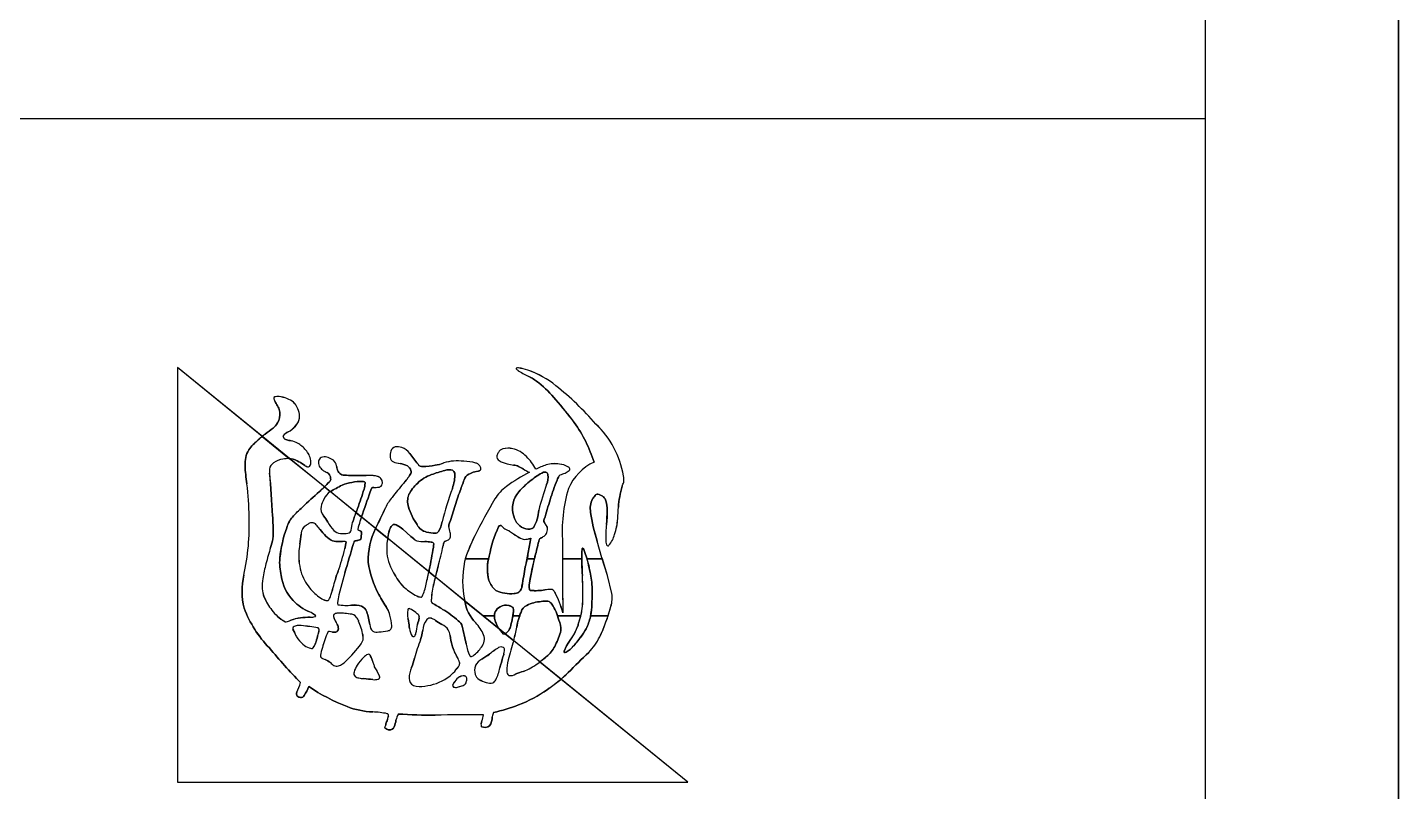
# Model space of a CAD drawing. Header units: inches. Extents: x -867 to 118033, y 723948 to 808048.
# Drawn here: x 110934 to 118033, y 758863 to 762820 of the extents above; entities that cross this region are included whole.
import ezdxf

# ---------------------------------------------------------------- set-up
doc = ezdxf.new("R2010")
doc.units = ezdxf.units.IN
doc.header["$MEASUREMENT"] = 0
doc.layers.add('图框', color=10, linetype='Continuous')

# ---------------------------------------------------------------- blocks, each defined once
blk = doc.blocks.new('F1_ACAD_FMEBLOCK1')
at = {"color": 7}
for points in [[(232.5, 225.2, -0.00262), (230.1, 284.1, -0.01182), (229.2, 311.1), (129.5, 311.1, 0.006126), (130.4, 114, 0.002492), (132.1, 32.4, 0.048247), (90.9, 137.1, 0.065909), (81.6, 149.5, 0.224936), (69.2, 153.1, 0.038284), (39, 150.7, -0.06616), (-35.4, 148.2, -0.485088), (-41.4, 153.6, -0.101913), (-39.4, 197.5, -0.016956), (-15.8, 311.1), (-53.6, 311.1, -0.017973), (-63, 270.7, -0.010562), (-79.9, 172.6, -0.208845), (-95.9, 138.8, -0.11949), (-121.2, 131.9, -0.131776), (-215.1, 148.2, -0.127624), (-251.9, 199.7, -0.118385), (-253.3, 311.1), (-373.4, 311.1, 0.005191), (-377.4, 297.4, 0.105733), (-375.5, 93.1), (-281.7, 16.9), (-222.9, 16.9, -0.078177), (-218.6, 37.2, -0.129583), (-193.5, 63.7, -0.224047), (-147.6, 69.9, -0.071036), (-146.2, 69.7, 0.101063), (-143.3, 68.2, -0.019588), (-139.7, 67.3, -0.023828), (-136, 65.8, -0.322257), (-123.2, 41.2, -0.013384), (-127, 16.9), (-92.2, 16.9, -0.014271), (-84.9, 36.3, -0.194353), (-55.4, 70.6, -0.094044), (19.8, 90.9, -0.035175), (54.2, 92.7, -0.177154), (75.1, 76.4, -0.054292), (104.3, 16.9), (224.8, 16.9, 0.016129), (230.3, 42.3, 0.043741), (235.4, 138.2, 0.012835)], [(385.6, 132.7), (363.2, 225.9), (336.2, 311.1), (256.5, 311.1, -0.013434), (267.9, 265.4, -0.01242), (276.5, 221.4, -0.017255), (282.2, 179.7, -0.024091), (281.7, 79, -0.03797), (275, 16.9), (365.8, 16.9, 0.01383), (380.2, 65.6, 0.116879)], [(265.7, -172.8, 0.068823), (322.4, -92.3, 0.031999), (365.8, 16.9), (275, 16.9, -0.002893), (274.1, 12.2, -0.072675), (251.5, -50.4, -0.038888), (223.8, -93.2, -0.02059), (182.1, -144.1, -0.114728), (170, -157.3, -0.052839), (148.7, -171.1), (143, -173.1), (138.1, -172.9), (138, -166.2), (150.5, -139.2), (159.3, -125), (191, -75.8), (210.1, -32.2), (210.1, -29.7, 0.030329), (224.8, 16.9), (104.3, 16.9, -0.019139), (111.4, -5.4, -0.131139), (121.1, -59.4, -0.068706), (93, -134.1, -0.106182), (53.8, -187.9, -0.027075), (12.4, -222.1), (122, -311.1, 0.015633), (159.1, -277.1, -0.009266)]]:
    blk.add_lwpolyline(points, format="xyb", close=True, dxfattribs=at)
blk = doc.blocks.new('F1_ACAD_FMEBLOCK3')
at = {"color": 7}
for points in [[(-36, 64.6), (-94.8, 64.6), (-11.7, -2.9, -0.051476), (-32.2, 38.4, -0.099669)], [(80.1, 6.4, -0.041396), (94.8, 64.6), (59.9, 64.6, -0.011453), (55.6, 44, -0.01007), (47.2, 6.1, -0.034546), (38.1, -11, -0.087737), (20.3, -28.9), (64.2, -64.6), (64.2, -64.6, 0.020125)]]:
    blk.add_lwpolyline(points, format="xyb", close=True, dxfattribs=at)
blk = doc.blocks.new('F1_ACAD_FMEBLOCK4')
at = {"color": 7}
for points in [[(-385.3, 367.7), (-518.7, 476.2, 0.122439), (-551.3, 437.3, 0.077208), (-565.5, 399.3, 0.221374), (-553.4, 350.8, -0.044103), (-530.8, 317.7, 0.092474), (-500.2, 275.5, 0.149827), (-465.5, 259.5, 0.078107), (-426.8, 261.6, 0.300992), (-409.5, 276.9, 0.003448), (-402.7, 316.2, -0.014936)], [(-322.3, 110.9, -0.118411), (-283.8, 285.3), (-357, 344.8, 0.013731), (-376.1, 282.5, 0.354128), (-372, 276.8, 0.149403), (-372.1, 276, -0.033756), (-364.3, 273.6, -0.301225), (-357.2, 265.8, -0.067966), (-360.7, 230.1, -0.155357), (-372.1, 224.1, -0.0383), (-389.5, 221.3, 0.394404), (-397.1, 212, -0.002997), (-443, 55.5, 0.027314), (-481.3, -97.5, 0.262389), (-479.1, -109.4, 0.054171), (-407.6, -111.8, -0.120269), (-357.3, -116.9, -0.238212), (-329.1, -146, -0.030328), (-314.1, -212.6, 0.177342), (-298.6, -245.8, 0.189169), (-266.9, -249.8, 0.024901), (-221, -244.4, 0.43233), (-200.3, -219.5, 0.054023), (-209.8, -163.9, 0.072563), (-223.9, -128.1, -0.024272), (-266.9, -56.7, -0.09052)], [(-7.9, 61.1), (-221.5, 234.7, 0.02545), (-225.5, 199.8, 0.128799), (-205.9, 86.5, 0.044216), (-160.5, 7.5, 0.076323), (-102.2, -45, 0.034366), (-70.5, -63.7, 0.076032), (-49.1, -70.3, 0.341488), (-42.7, -66, 0.069217), (-22.2, -3, 0.009229)], [(25.6, 33.9, 0.003269), (17.6, 1.3, 0.051211), (4.9, -78.8, 0.204101), (9.3, -100.9, -0.011598), (63.4, -133.4, -0.044991), (144, -192.2, -0.200983), (165.3, -221.9, -0.006426), (185.2, -313.5, 0.079721), (204, -373.5, 0.326464), (212, -377.5, 0.087838), (220.9, -373.8, 0.087656), (264.6, -328.4, 0.286319), (275.6, -265.4, 0.076349), (234.8, -203.3, -0.160397), (178.6, -90.4), (178.6, -90.4)], [(566.6, -405.7), (431.4, -295.8, 0.007087), (401.9, -395.3, 0.070922), (395.6, -452.4, 0.248353), (406.5, -475.3, 0.199635), (442.6, -467.8, -0.006886), (482.1, -454.2, 0.05678), (555.6, -413.6, 0.006803)]]:
    blk.add_lwpolyline(points, format="xyb", close=True, dxfattribs=at)
blk = doc.blocks.new('F1_ACAD_FMEBLOCK5')
at = {"color": 7}
for points in [[(-279.3, 292, -0.011586), (-271.5, 326.9, 0.253288), (-272.4, 327.8, 0.095247), (-290.7, 328.7, -0.0106), (-315.9, 328.7, -0.133876), (-350.1, 337, -0.082431), (-384.7, 365.8, -0.01622), (-414.2, 401, 0.042319), (-431.2, 420.1, 0.140851), (-446.2, 426.2, 0.145933), (-465.3, 421.8, 0.038492), (-479.5, 412.9), (-480.4, 412.9, 0.000616), (-483.9, 409.5, 0.032553), (-488.6, 406.3, 0.095329), (-496.9, 396.5, 0.096767), (-504.8, 367.4, -0.001525), (-511.4, 315.9, 0.034244), (-517.2, 268.4, 0.085899), (-502.4, 162.5, 0.097395), (-453.9, 80.6, 0.083463), (-397.1, 32.4, 0.098864), (-370.2, 23.1, 0.30663), (-361, 27.9, 0.075685), (-350.6, 51, 0.009946), (-327.7, 132.7, -0.023424), (-313.2, 175.4, 0.034776)], [(-194.5, -199.8, 0.245812), (-184.6, -156.3, 0.065072), (-207.7, -83.1, 0.134826), (-208, -81.2, -0.114996), (-208.6, -78.9, 0.061748), (-223.8, -56.7, 0.16919), (-242.1, -47.3, 0.009694), (-278.7, -43, 0.017654), (-302.9, -41.2, 0.044621), (-320, -42.1, 0.15913), (-335.4, -48.7, 0.263058), (-337.5, -58.8, 0.037983), (-318.1, -100.9, -0.091013), (-311.4, -122.8, -0.183458), (-316.1, -133.7, -0.186991), (-328.9, -140.3, -0.076588), (-343.4, -139.7, 0.012233), (-358.4, -137.2, 0.175338), (-366.8, -139.3, 0.023216), (-395, -220.3, 0.04069), (-405.2, -259.9, 0.28537), (-398.3, -273.9, 0.048651), (-380.2, -281.8, -0.083296), (-353, -297.7, 0.044689), (-335.5, -311.9, 0.196761), (-312, -314.2, 0.127879), (-274, -290.8, 0.050671)], [(105.1, -52.5, 0.121011), (96.5, -44.9, 0.051248), (66, -23, 0.077555), (54.9, -18.4, 0.238499), (49.3, -19.9, 0.167798), (47.1, -26.8, 0.09655), (47.6, -66.9, -0.014406), (51.7, -83.7, -0.00033), (56.3, -121.8, 0.1059), (69.3, -160.8, 0.313865), (79.1, -162.5, 0.231713), (89.5, -145.3, 0.026659), (97.9, -100.6, -0.007425), (106.4, -67.1, 0.16995)], [(303.8, -270.2, -0.058552), (276.3, -208.8, -0.043685), (267.4, -156.8, 0.088622), (257, -128, 0.151789), (224, -100.6, -0.046532), (190.2, -79.4, 0.04555), (175.4, -70.8, 0.043142), (169.3, -68.7), (169.2, -67.9, 0.251715), (145.3, -74.8, 0.137334), (124.6, -130.6, -0.022108), (113.2, -178.9, 0.025269), (82.5, -275.5, -0.028381), (66.3, -322.9, 0.095667), (54.2, -379.3, 0.266705), (76.3, -415.9, 0.133638), (134.9, -419.3, 0.117773), (251.8, -377.1, 0.081266), (309.4, -319.1, 0.080524), (315.7, -305.2), (315.8, -304.5), (316.6, -303.5), (316.6, -297.6), (315.8, -297.5, 0.059624)], [(-411.1, -127.7, 0.321528), (-417.3, -118, 0.021484), (-504, -106.4, 0.022843), (-524.7, -105.9, 0.102534), (-536.2, -108.6, 0.130045), (-546.2, -114.5, 0.267367), (-547.4, -124.7, -0.005872), (-537.4, -145.4, 0.058515), (-528.4, -165, 0.081344), (-495.3, -202.6, 0.099387), (-463.1, -221.2, 0.035917), (-450.6, -224.4, 0.245908), (-443.3, -221.5, 0.105203), (-424.5, -179.8, -0.034055), (-414.5, -143.2, 0.056891)], [(-124.4, -319.7, 0.013244), (-129.9, -301.6, 0.042352), (-145.4, -263.6, 0.086452), (-151.5, -255.7, 0.181931), (-159.3, -255.2, 0.105167), (-182.4, -271.2, 0.063777), (-214.3, -310.6, 0.079039), (-230.8, -347.2, 0.295118), (-225.7, -369.3, 0.12746), (-206.2, -377.1, 0.051219), (-180.6, -380.1, -0.006938), (-133.4, -385.7, 0.101871), (-106.1, -383.6, 0.282022), (-98, -374, 0.127329), (-102.1, -361.4), (-102.5, -361.4, -0.004335)], [(540.1, -267.9, -0.00792), (542.8, -260.1, -0.04061), (545.1, -251.5, 0.057732), (547.9, -236.2, 0.231089), (543, -218.9, 0.223752), (517.4, -220.3, 0.032861), (470.9, -253.3, -0.012035), (431.2, -279.6, 0.160241), (397, -314.6, 0.160304), (396.4, -358.8, 0.221951), (416.1, -384.4, 0.080228), (453.1, -400.5, 0.124433), (488, -403, 0.177577), (503, -386.5, 0.06059), (524, -325.1, -0.013372)], [(350.1, -398.1, 0.082015), (353.3, -379.1, 0.360369), (341, -367, 0.094324), (327.1, -367.3, 0.109868), (321.4, -368.6, -0.017853), (316.6, -370.8), (315.7, -370.8, 0.095638), (290.1, -395.6, 0.069381), (279.5, -413.9, 0.391778), (284.2, -424.3, 0.16265), (305.2, -424.8, 0.029698), (315.7, -421.8), (316.6, -421.8, 0.027865), (339.1, -413, 0.232972)]]:
    blk.add_lwpolyline(points, format="xyb", close=True, dxfattribs=at)
blk = doc.blocks.new('F1_ACAD_FMEBLOCK7')
at = {"color": 7}
for points in [[(270.5, 231.8, 0.083086), (260.5, 245.9, 0.127732), (245.8, 253, 0.060999), (183.3, 262, 0.050289), (130.6, 263.1, 0.061315), (81, 253.8, -0.058239), (34.9, 241.1, -0.023274), (-27.7, 234.4, -0.318074), (-53, 246.8, -0.012807), (-95.8, 302.8, 0.176594), (-136.9, 333, 0.141446), (-171.1, 336.5, 0.254042), (-193.8, 315.1, 0.094349), (-196.6, 281.6, 0.272202), (-180.8, 258.5, 0.06938), (-146.2, 250.4, -0.099001), (-107.8, 237.9, -0.173209), (-90, 214.2, -0.244282), (-93.5, 194.3, -0.042049), (-128.9, 146.3, 0.019533), (-187.5, 74.8, 0.074328), (-221.5, 21.4, -0.003717), (-272.8, -86.1), (-210.6, -136.7, -0.03259), (-200.3, -92.9, -0.114709), (-187.5, -70.7), (-181.2, -66), (-176.9, -64.5), (-171.1, -64.8), (-165.7, -66.5), (-146.2, -78.7), (-132.3, -90.2), (-90.9, -127.6), (-77.1, -138.7), (-76.2, -138.7, 0.137325), (-58.7, -149.3, 0.052206), (-18.1, -154, -0.039081), (15, -156.6, -0.061234), (22.9, -158.5, -0.389955), (28.1, -166, -0.015439), (26.2, -182.8, -0.009793), (5.3, -299.4, -0.001555), (3.1, -310.3), (36.6, -337.5, -0.005675), (51.5, -281.3, 0.021764), (77, -175.3, -0.037231), (81.7, -156.3, -0.166808), (88.4, -151.3, 0.014415), (103.8, -145, 0.232872), (114.6, -129, 0.087887), (113.6, -107, 0.002273), (106.4, -76.2, -0.178357), (107.1, -67.6, -0.001216), (135.4, 22.2, -0.011476), (164.9, 109.3, -0.017032), (189.7, 174.6, -0.192629), (218.7, 199.1, -0.05264), (248.1, 209.6, 0.121865), (268.8, 215.9, 0.384919)], [(15.9, 193.1, -0.021509), (85.1, 214.4, -0.053885), (106.5, 218.4, -0.363115), (137.8, 200.8, -0.093078), (124.5, 121.4, 0.023125), (72, -50.6, -0.067346), (52.9, -101.5, -0.278742), (35.8, -110, -0.067064), (-8.7, -104.3, -0.223721), (-57.9, -66.2, -0.070697), (-102.3, 25.1, -0.171192), (-100.7, 89.3, -0.090372), (-56.5, 147.8, -0.097027)]]:
    blk.add_lwpolyline(points, format="xyb", close=True, dxfattribs=at)
blk = doc.blocks.new('F1_ACAD_FMEBLOCK9')
at = {"color": 7}
for points in [[(261.4, -166.3, -0.266995), (275.9, -159.7, -0.078548), (289.8, -164.5, -0.061401), (305.1, -173.5, -0.140506), (318, -193.5, -0.075077), (324.2, -242.6, -0.023792), (320.5, -315.6, 0.028581), (316.6, -393.6, 0.083513), (321.1, -422.3, 0.556873), (333.4, -424, 0.099876), (362.8, -368, 0.058859), (378.8, -286.6, 0.00868), (382.3, -227.2, -0.055868), (401.9, -118.4, 0.012909), (409.7, -97.6, 0.07627), (408.3, -65, 0.168287), (264.9, 203.9, 0.045812), (58.8, 402.2, 0.082299), (-86.3, 483.3, 0.045024), (-134.2, 494.3, 0.184323), (-146.2, 492.7, 0.401214), (-145.1, 487.7, 0.073894), (-132.4, 477.6, 0.009968), (-77.1, 448.5, -0.045085), (-29.9, 416.7, -0.042435), (58.8, 330, -0.014659), (153.7, 211.4, -0.075958), (256.5, 6.8, 0.183281), (123.5, -130.4, 0.093166), (93.6, -409.6, 0.002645), (92.6, -494.7), (192.3, -494.7, -0.021718), (193.9, -445, -0.060902), (195.2, -440.5, -0.750169), (199.5, -440.7, -0.062141), (205.2, -451.3, -0.02804), (218.5, -490.7, -0.001207), (219.6, -494.7), (299.3, -494.7), (297.2, -488.1), (272.2, -402, -0.042759), (238.4, -253.5, -0.166183), (248.6, -183.8, -0.02967)], [(127.1, -36.9, 0.337691), (131, -28.8, 0.234051), (120.5, -16.8, 0.085029), (77.3, -3.2, 0.109404), (8.4, -7.6, 0.027051), (-46, -30.6, 0.096966), (-94.1, 35.1, 0.147389), (-165, 76.2, 0.110178), (-215.7, 75.6, 0.193659), (-239, 56.5, 0.105864), (-246.9, 39.4, 0.322715), (-235, 14.5, 0.090222), (-192.8, -1.7, 0.021428), (-160.3, -8.3, -0.062248), (-134.5, -15.7, -0.0489), (-108.4, -30.3, 0.061445), (-77.6, -45.9, 0.045204), (-197.3, -119.8, 0.105153), (-257, -183.6, 0.017534), (-360.9, -374.6, 0.04727), (-410.3, -494.7), (-290.2, -494.7, -0.016538), (-286.2, -479.5, -0.06987), (-237.7, -327.6, -0.55525), (-221.5, -324.8, 0.087068), (-198.9, -342.2, 0.000587), (-184.5, -348, 0.051645), (-180.8, -350.8, 0.002312), (-142.4, -377.3, 0.1078), (-105.9, -393.3, 0.06971), (-71.9, -387.2, -0.002349), (-84.9, -461.2, -0.014725), (-90.5, -494.7), (-52.7, -494.7, -0.003665), (-46.6, -470.4, -0.003176), (-27.6, -394.8, -0.214328), (-16.5, -384.6, 0.079005), (2.1, -372.4, 0.136284), (13.4, -350.9, 0.042038), (15.4, -337.8, 0.121208), (12.6, -327.2, 0.033156), (1.9, -311.2, -0.089896), (-3.1, -300.5, -0.153361), (-1.4, -288.7, -0.00558), (29.2, -187.7, -0.02004), (64.7, -86.6, -0.10938), (81.1, -58.7, 0.024126), (106.1, -49.7, 0.094696)], [(17.7, -59.2, -0.143663), (10, -108.7, 0.018808), (-29.9, -241.4, -0.117601), (-57.5, -332.7, -0.229986), (-96.4, -339, -0.2857), (-159.4, -273.3, -0.267121), (-132.8, -146.7, -0.053371), (-68.7, -87.2, -0.07094), (-5, -45.8, -0.49062)]]:
    blk.add_lwpolyline(points, format="xyb", close=True, dxfattribs=at)

msp = doc.modelspace()

# ---------------------------------------------------------------- linework, layer by layer
at = {"color": 7}
for p, q in [((118032.6, 723948.2), (118032.6, 808048.2)), ((109032.6, 762348.2), (117032.6, 762348.2)), ((114353.9, 758910.8), (111711.3, 761058.1)), ((111711.3, 761058.1), (111711.3, 758910.8)), ((112753.4, 760491.4), (112753.4, 760492.3)), ((112832.4, 760246.6), (112828.2, 760245)), ((112838.3, 760246.3), (112832.4, 760246.6)), ((112376.4, 760241.3), (112375.5, 760241.3)), ((112828.2, 760245), (112821.8, 760240.4)), ((112843.6, 760244.6), (112838.3, 760246.3)), ((112863.2, 760232.4), (112843.6, 760244.6)), ((112877.1, 760220.9), (112863.2, 760232.4)), ((112918.5, 760183.5), (112877.1, 760220.9)), ((112932.3, 760172.4), (112918.5, 760183.5)), ((112933.2, 760172.4), (112932.3, 760172.4)), ((113908.6, 760073.9), (113883.5, 760160)), ((113937.7, 759982.1), (113908.6, 760073.9)), ((113960, 759888.9), (113937.7, 759982.1)), ((113025.2, 759759.7), (113025.1, 759760.4)), ((113765.4, 759680.4), (113733.7, 759631.2)), ((113784.6, 759723.9), (113765.4, 759680.4)), ((113784.6, 759726.5), (113784.6, 759723.9)), ((113725, 759616.9), (113712.4, 759589.9)), ((113733.7, 759631.2), (113725, 759616.9)), ((113712.4, 759589.9), (113712.5, 759584.7)), ((113712.5, 759584.7), (113714, 759583.2)), ((113714, 759583.2), (113717.4, 759583)), ((113717.4, 759583), (113723.2, 759585.1)), ((112754.2, 759466.9), (112753.4, 759467)), ((112754.3, 759466.1), (112754.2, 759466.9)), ((113171.7, 759523.9), (113172.5, 759524.8)), ((113171.7, 759523.1), (113171.7, 759523.9)), ((113172.5, 759530.8), (113171.8, 759530.9)), ((113172.5, 759524.8), (113172.5, 759530.8)), ((113172.5, 759457.6), (113171.7, 759457.6)), ((113171.7, 759406.6), (113172.5, 759406.6)), ((111711.3, 758910.8), (114353.9, 758910.8))]:
    msp.add_line(p, q, dxfattribs=at)
msp.add_lwpolyline([(117032.6, 724948.2), (117032.6, 807048.2), (1632.6, 807048.2), (1632.6, 724948.2)], close=True, dxfattribs=at)
for points in [[(112391.3, 759406.6, -0.055111), (112367.2, 759360.8, -0.399817), (112347.5, 759350.1, -0.15154), (112330.8, 759357.4, -0.301448), (112329.1, 759377.6, 0.010306), (112348.4, 759427, -0.01851), (112186.5, 759606.6, -0.103184), (112056.3, 759812.5, -0.120959), (112054.6, 759983, 0.063512), (112081.9, 760284.8, 0.024265), (112070.8, 760456.9, -0.039016), (112061.2, 760551.3, -0.148803), (112079.5, 760632, -0.063522), (112129.4, 760683.3, -0.021561), (112149.7, 760701.9), (111711.3, 761058.1), (111711.3, 758910.8), (114353.9, 758910.8), (113696.4, 759445, -0.02734), (113626.7, 759391.2, -0.056811), (113476.3, 759311.3, -0.043653), (113347, 759273, 0.070224), (113340.5, 759250, -0.155586), (113326.9, 759203.2, -0.268078), (113284.8, 759198.9, 0.046034), (113283.2, 759214.2, -0.10837), (113287.4, 759228.7, 0.067272), (113295.3, 759260.2, 0.007869), (113045.7, 759258.2, -0.018474), (112854.3, 759264.5, 0.089356), (112842, 759232.1, -0.084297), (112832.2, 759198.1, -0.378712), (112807.8, 759181.7, -0.129516), (112784.1, 759193, 0.010082), (112788.9, 759207.3, -0.06366), (112796.2, 759229.9, -0.047427), (112803.6, 759255.2, 0.412458), (112796.5, 759266.2, 0.04646), (112722.3, 759275.1, -0.083304), (112588.6, 759303.1, -0.056916)], [(112322.4, 760755.8, 0.150805), (112341.9, 760795.8, 0.118181), (112337.6, 760836.3, 0.061251), (112323.3, 760866, 0.110829), (112296.7, 760888.7, 0.065976), (112258, 760904.2, 0.129921), (112214.8, 760906.2, 0.40681), (112209.8, 760897.3, 0.07663), (112218.4, 760878.2, -0.019502), (112233, 760853.6, -0.085799), (112241.1, 760828.2, -0.150999), (112229, 760771.4, -0.086307), (112206.4, 760744.8, -0.019332), (112165.4, 760714.3, 0.015742), (112149.7, 760701.9), (112291.7, 760586.5, -0.014783), (112299.7, 760585.7, -0.092021), (112339.4, 760570.9, -0.021612), (112370.1, 760550.8, 0.020501), (112375.5, 760547.6, -0.138406), (112376.4, 760546.8, -0.004327), (112381.3, 760545.3, 0.041521), (112387, 760544.1, 0.017006), (112392.5, 760546.1, 0.175362), (112399.8, 760554.8, 0.115175), (112401.2, 760577.2, 0.133458), (112375.5, 760631, 0.090138), (112332.4, 760667.5, 0.068529), (112300.2, 760679, -0.013934), (112276.3, 760684.2, -0.201719), (112260.8, 760695.1, -0.378426), (112262.7, 760710.1, -0.084166), (112283.3, 760724.8, 0.070184)], [(112291.7, 760586.5, 0.064867), (112256.6, 760584.3, 0.116531), (112208.2, 760564.7, 0.208218), (112187.2, 760533, 0.02194), (112187.8, 760513.3, -0.003556), (112203.2, 760290.7, -0.008585), (112206.5, 760215.1, -0.036626), (112205.4, 760173.2, -0.030322), (112193, 760125.9, 0.008639), (112169.1, 760042.8, 0.029199), (112152.8, 759965.7, 0.047639), (112149.8, 759913.3, 0.083135), (112158.7, 759871.9, 0.077424), (112199.8, 759802.4, 0.095524), (112264.9, 759744.1, 0.133345), (112273.8, 759741.8, 0.037671), (112297.1, 759749.7, -0.074764), (112348.2, 759762.9, -0.017227), (112397.2, 759765.5, 0.103318), (112424.3, 759769.2, 0.529251), (112425.4, 759774.8, 0.058891), (112394.6, 759793.5, -0.106556), (112310.7, 759851.5, -0.157893), (112248.3, 759981.2, -0.090292), (112241.1, 760071.4, -0.061166), (112276.6, 760228.7, -0.11155), (112306.2, 760284.5, -0.016825), (112357.4, 760335.6, -0.002917), (112445.6, 760416.3, 0.013927), (112471.5, 760440.3)], [(112754.3, 760491.4, 0.018572), (112753.4, 760491.4), (112753.4, 760492.3, 0.06936), (112746.9, 760495, 0.047212), (112724.2, 760498.7, 0.024282), (112687.1, 760499.9, -0.000753), (112617.5, 760500, -0.013374), (112574.7, 760501.1, -0.164458), (112551.7, 760509.4, -0.15617), (112538.3, 760534.2, 0.064833), (112529.2, 760565.5, 0.17195), (112504.6, 760586.3, 0.077232), (112478.1, 760595.4, 0.099365), (112461.6, 760595, 0.128164), (112449.8, 760588.8, 0.199677), (112441.1, 760567.6, 0.156287), (112448.5, 760542.3, 0.086381), (112467.5, 760524.4, 0.029794), (112485.2, 760514.8, -0.218512), (112501.2, 760496.5, -0.050196), (112504.4, 760479.5, -0.223734), (112496.1, 760465.7, -0.013892), (112471.5, 760440.3), (112501.6, 760415.9, -0.00619), (112563.1, 760449.4, -0.093205), (112666.8, 760468.9, -0.103421), (112679, 760466.4, -0.384925), (112682.3, 760459.7, -0.045853), (112676.6, 760428.8, -0.014561), (112643.4, 760328.9, 0.006316), (112635.1, 760307.5), (112663.3, 760284.5, -0.003465), (112668.7, 760300, -0.002724), (112714.9, 760431.9, -0.338072), (112726.7, 760437.7, 0.005218), (112753.9, 760438.7, 0.309415), (112758.7, 760440.4, 0.132077), (112765.2, 760444.2, 0.147744), (112771.4, 760456.3, 0.135646), (112770.1, 760473.2, 0.18433)], [(113375.8, 759705.5, 0.010654), (113381.1, 759697.5, 0.091005), (113395.8, 759680.2, 0.311976), (113407.8, 759679.5)]]:
    msp.add_lwpolyline(points, format="xyb", close=True, dxfattribs=at)
for centre, radius, start, end in [((113468.3, 761052.8), 3.66, 149.43263, 236.87795), ((113473.3, 761039.7), 17.1, 76.79446, 118.56935), ((113506.6, 761087.5), 55.2, 223.08488, 239.98944), ((113440.5, 760785.8), 273, 71.95712, 82.26885), ((114237.1, 762410.2), 1566.3, 241.05129, 243.33577), ((113352.8, 760566.9), 508.5, 51.38685, 70.20606), ((113381.6, 760733.1), 316.6, 50.86023, 61.18599), ((113116, 760414.1), 731.7, 40.77527, 50.4949), ((112693.4, 759742.7), 1564, 40.86164, 51.35353), ((112216.9, 760899.2), 7.31, 97.31834, 194.85036), ((112276.2, 760915.5), 68.9, 195.32164, 212.84975), ((112232.7, 760823.6), 84.5, 72.58891, 101.422), ((112218.7, 760750.4), 158.8, 60.56872, 75.66737), ((112259.5, 760818.2), 79.8, 36.87653, 62.17342), ((111696.8, 759213.4), 2590.7, 37.02785, 40.38722), ((111910.9, 760678.8), 366.4, 28.49498, 32.96399), ((112143.1, 760819.4), 98.4, 330.79875, 5.14579), ((112163.5, 760817.4), 78.3, 7.92207, 27.53766), ((112209.6, 760792.9), 135.1, 18.75259, 32.77284), ((112255.2, 760807.1), 87.5, 352.57637, 19.53644), ((111791.1, 761258.7), 660.7, 304.51249, 308.94242), ((112141.4, 760823.1), 101.7, 309.67902, 329.41026), ((112192.9, 760878.9), 178.6, 300.39702, 315.87899), ((112267.4, 760807.4), 75.4, 315.48393, 351.15424), ((113146.9, 760334.9), 758, 17.97886, 35.35377), ((113559.7, 760424.5), 465.6, 8.95459, 47.1651), ((112305.5, 760462.3), 282.6, 128.5463, 143.08488), ((112354.8, 760457.6), 319, 126.41949, 134.9676), ((112270.3, 760701.5), 11.4, 140.06489, 214.39145), ((112281.6, 760708), 24.4, 211.86599, 257.48446), ((112316.4, 760656.6), 75.8, 115.88248, 136.41791), ((112381.1, 761110.9), 439.4, 256.19268, 259.38594), ((112274.7, 760556.5), 125.1, 62.53669, 78.2179), ((112203, 760561.5), 142.2, 150.25955, 184.11434), ((112253.4, 760530.5), 158.1, 39.4536, 60.05604), ((112289.4, 760556.8), 113.7, 10.35239, 40.7591), ((112902.1, 760602), 89.9, 164.34958, 185.90885), ((112846.7, 760616), 32.7, 104.85961, 161.87552), ((112849.2, 760586.6), 62, 67.91139, 100.11476), ((112851.6, 760572.6), 74.4, 33.69182, 73.75115), ((114028.4, 761421), 1376.4, 215.90328, 218.83838), ((113387.7, 760597.3), 23.7, 169.82466, 241.36731), ((113408.3, 760591.5), 44.9, 143.10195, 167.27417), ((113407.8, 760599.1), 40.4, 107.45284, 151.29351), ((113422.2, 760524.3), 116.4, 78.03572, 103.18525), ((113413.7, 760500.1), 141.9, 43.15005, 76.68774), ((112669.7, 760565.8), 608.7, 181.36463, 190.30199), ((112234.1, 760524.8), 47.6, 122.98003, 170.02783), ((112412.3, 760530), 225.1, 179.22729, 184.48856), ((112273.9, 760472), 113.7, 98.76378, 125.35084), ((112282.3, 760450.7), 136.1, 82.64585, 100.87932), ((112279.8, 760471.5), 115.9, 59.06595, 80.09649), ((112122.1, 760205.3), 425.3, 54.31997, 59.27229), ((112411.6, 760615.1), 76.5, 237.16804, 241.86596), ((112374.5, 760545.6), 2.23, 30.34596, 61.86596), ((112295.8, 760264.9), 293.2, 73.0516, 74.04327), ((112391.2, 760579), 35.1, 253.53402, 263.04441), ((112360.9, 760626.7), 86.6, 287.50577, 291.40286), ((112384.1, 760560.5), 16.7, 300.25227, 349.64425), ((112352.6, 760569.1), 49.3, 346.46865, 9.49373), ((112484.3, 760566.6), 43.2, 178.64986, 214.18082), ((112470.9, 760567.6), 29.8, 134.87781, 180.04636), ((112509.4, 760587.8), 76, 216.75272, 236.50072), ((112467.7, 760569.4), 26.3, 103.41952, 132.6333), ((112470.9, 760554.1), 41.9, 80.13415, 102.83252), ((112461.9, 760505.4), 91.5, 62.15614, 79.82132), ((112487.6, 760541.3), 48.1, 30.24328, 69.26969), ((112413.2, 760514.9), 126.5, 8.76285, 23.60063), ((112583.6, 760542.9), 46.2, 190.88208, 226.38684), ((112840.3, 760594.6), 27.6, 183.90924, 244.81758), ((112874.7, 760689.5), 128.5, 248.94766, 264.82287), ((112850.9, 760459.2), 103, 60.58112, 83.19686), ((112877.2, 760512.1), 44.1, 16.66956, 56.61556), ((112977.8, 760569.6), 24.4, 208.62662, 279.20458), ((112940.5, 761221.1), 676.9, 273.49076, 278.82369), ((113013.2, 760755.7), 205.8, 278.68068, 292.01301), ((113153, 760368.2), 206.4, 93.63121, 107.66604), ((113161.1, 760312), 263, 83.09557, 94.61123), ((113187.1, 760313.8), 259.4, 74.7943, 88.75686), ((113248.7, 760532.1), 32.6, 49.58522, 78.70159), ((113232.9, 760519.9), 52.4, 26.03453, 45.0327), ((113270.2, 760535.9), 11.9, 311.7396, 35.95018), ((113441.9, 760684.3), 126.1, 238.70399, 259.3256), ((113512, 760935.5), 386.6, 256.01178, 260.92194), ((113434.6, 760446.5), 108.5, 67.06549, 81.31319), ((113415.5, 760406.1), 153.1, 55.17082, 66.36899), ((113581.9, 760648.8), 141.2, 236.01637, 250.08094), ((113373.4, 760441.4), 212, 25.13182, 47.28563), ((113804.7, 760040.9), 545.8, 109.81487, 116.01298), ((113664.3, 760400.9), 159.9, 81.22601, 106.20017), ((113670.4, 760426.2), 133.9, 62.70583, 82.14638), ((113725, 760528.6), 18, 19.99511, 67.69012), ((113982.4, 760325), 269.4, 115.14835, 156.69209), ((113735.1, 760531.8), 7.44, 296.81544, 23.54032), ((96545.2, 759317), 15688.3, 3.55835, 4.36999), ((112027.6, 760894), 634.8, 311.18934, 317.56438), ((112556.6, 760668.5), 169.5, 238.243, 245.06932), ((112473.2, 760488.2), 29.2, 16.37932, 65.68355), ((112485.6, 760481.5), 19, 303.59709, 354.04235), ((112418.7, 760471.9), 86.1, 5.06078, 16.55524), ((112575.5, 760539.2), 38.1, 231.35598, 268.71265), ((112667, 760183.2), 285.7, 90.01822, 111.32371), ((112616.8, 761301.2), 801.2, 266.98271, 270.0477), ((112672.2, 783591.6), 23091.6, 269.86426, 270.03681), ((112666.9, 760438.7), 30.3, 65.52087, 89.99316), ((112511.4, 760475.2), 171.6, 344.32322, 354.8247), ((112676.9, 760461.2), 5.61, 344.22057, 63.51941), ((112692.6, 760117), 382.9, 85.26305, 90.82689), ((112716.3, 760377.2), 121.8, 75.54008, 86.26743), ((112740.3, 760470.1), 25.8, 59.42652, 75.69796), ((112753.9, 760479.6), 11.9, 87.87209, 92.12791), ((112738.3, 760461.6), 33.9, 19.93723, 61.71355), ((112740.3, 760462.5), 31.7, 348.80985, 19.70893), ((112613.8, 760691.7), 355, 318.70213, 328.33336), ((112898.5, 760518.6), 21.9, 322.72333, 16.34525), ((113104.8, 760296.8), 222.1, 110.97881, 133.14647), ((113307, 759710.1), 842.6, 104.60436, 109.53312), ((113123.9, 760428.7), 101.1, 94.55127, 106.88896), ((113120.9, 760502), 28, 20.63695, 100.46391), ((112929.2, 760507.4), 218, 339.91514, 1.18579), ((114143.9, 760089.4), 1024.6, 157.24659, 161.14955), ((113244.3, 760461.6), 51.2, 108.39595, 152.00913), ((113292.4, 760376.2), 148.6, 103.58856, 115.64163), ((113255.2, 760565.7), 45, 272.94845, 300.74079), ((113881.8, 759818.2), 779.9, 116.50413, 126.85702), ((113788.7, 760146.1), 410.7, 126.8097, 139.02985), ((113719.5, 760271.9), 269.2, 114.84309, 131.07415), ((113612.5, 760500.7), 16.6, 8.16297, 111.62058), ((113540.9, 760491.1), 88.9, 334.82267, 7.72548), ((114919.6, 759982), 1337.9, 158.3555, 162.94773), ((113747.3, 760452.3), 74.9, 137.06868, 162.03744), ((113612.1, 760766.9), 275.6, 286.96296, 292.49111), ((113694.5, 760573.5), 65.4, 290.64408, 312.28228), ((113615.7, 760603.8), 428.7, 338.06681, 341.02514), ((113914.2, 760476.2), 107.5, 353.71913, 11.16526), ((110304.1, 760256.9), 1778, 0.89772, 6.45767), ((119317.7, 752821.9), 10242.2, 132.14175, 132.81034), ((112563.5, 760330.8), 105.2, 126.03569, 153.95757), ((113885.5, 757951.9), 2826, 117.90071, 119.31937), ((110945.9, 760950.1), 1807.5, 339.90049, 343.23735), ((124790.4, 756131.6), 12818.4, 160.39833, 161.02269), ((112724.6, 760427), 10.9, 78.86675, 153.58262), ((112693.2, 761740.5), 1303.3, 271.47028, 272.66625), ((112755, 760443.1), 4.53, 255.10832, 323.87964), ((112754.8, 760454.5), 14.6, 285.4895, 315.58514), ((112748.3, 760460.4), 23.4, 316.29714, 349.91443), ((113766, 759671.4), 1184.1, 138.4055, 142.88157), ((112998.9, 760366), 96.6, 159.13064, 197.6982), ((113091.2, 760308.3), 204.5, 132.57074, 153.22647), ((114966.6, 759778.7), 1945.8, 160.36772, 165.66668), ((115058.2, 759734.4), 2005, 159.99207, 162.62194), ((113534.2, 760270), 209.9, 124.90489, 148.91594), ((113575.3, 760328.9), 129.7, 138.20895, 198.03174), ((115364.7, 759857.3), 1842.4, 161.12418, 165.43425), ((114462.6, 760212.4), 760, 163.23718, 184.52777), ((114013.5, 760279.1), 182.8, 140.33307, 147.13092), ((113885.8, 760386.4), 16, 84.61164, 144.40757), ((113878.9, 760356.2), 46.9, 61.75904, 79.72404), ((113872.4, 760330.8), 72.7, 52.6857, 66.74009), ((113887.9, 760356.1), 43.3, 16.688, 48.68018), ((114489.2, 760301.8), 496.6, 163.40288, 176.19366), ((113091.3, 759549.3), 1075.5, 133.02674, 136.88228), ((112513, 760327.8), 59.3, 169.07583, 219.57277), ((112584.1, 760312.3), 132, 150.6381, 168.29794), ((113488.6, 759990), 910.7, 158.15166, 163.02183), ((105532, 763732.4), 8012.9, 334.04167, 334.89343), ((112983.6, 760245.7), 214.1, 139.07414, 156.07758), ((113250.4, 760447), 360.8, 197.80446, 214.05781), ((131588.6, 754482.2), 19349.7, 162.39906, 162.67779), ((116024.7, 758802.6), 3100.6, 149.45353, 153.47159), ((113376.4, 760332.9), 205.4, 329.74135, 356.57032), ((118146.8, 758953.3), 4725, 162.49843, 163.7773), ((113956.9, 760328.4), 109, 152.79099, 190.53246), ((113769.9, 760323.5), 165.7, 358.58891, 15.76312), ((113166.7, 760321.4), 768.8, 354.3981, 359.84969), ((112281.5, 760406.1), 1713.7, 355.65046, 357.61353), ((110885.1, 760240.8), 1197.6, 347.56824, 2.10461), ((110004.3, 760158.4), 2202.9, 1.47452, 3.44203), ((112414.8, 760190.9), 143.3, 139.24733, 164.70751), ((112441, 760153.5), 109, 117.52133, 126.33858), ((112407.6, 760220.2), 34.4, 86.34381, 119.55482), ((112406.6, 760225.5), 29.2, 51.79943, 83.86904), ((112321, 760138.7), 151.1, 36.91904, 46.61195), ((112291.1, 760146.3), 227.5, 29.26199, 39.21547), ((112618, 760318.3), 142.2, 205.33177, 226.46513), ((109767, 760730.1), 2889.8, 349.76645, 350.55676), ((113787.1, 759904.6), 1186.3, 160.52605, 164.46703), ((112884, 760305.6), 202.5, 331.69583, 347.1072), ((113536.2, 760306.5), 86.1, 191.94066, 255.71922), ((113627.9, 760264.7), 19.9, 154.14997, 189.02589), ((113640.4, 760270.1), 33.3, 194.83055, 215.37791), ((113498.1, 760162.3), 145.3, 30.466, 37.54833), ((114733.1, 760431.6), 891.9, 187.93068, 197.72441), ((113637.6, 760302.7), 353.7, 342.0999, 355.70079), ((111920.4, 760201.4), 286.4, 354.35608, 2.74629), ((112899.5, 760005.8), 661.6, 160.31186, 174.31261), ((103901.2, 761247.6), 8515.1, 352.55493, 352.90439), ((112429.5, 760189.9), 78.6, 153.6463, 175.75477), ((112388.7, 760208.1), 34.1, 128.53524, 150.53589), ((112394.6, 760200.7), 43.4, 121.27241, 128.55882), ((113756.3, 758815.5), 1984.8, 134.08087, 134.22201), ((113000.1, 760667.5), 709.8, 218.1181, 221.83517), ((112575.1, 760283.9), 137.3, 220.85916, 239.70838), ((112563.6, 760263.8), 65.2, 228.16889, 262.25325), ((112567.5, 760323.5), 125, 264.16382, 282.02844), ((112590.6, 760222), 21, 278.15677, 345.16219), ((112649.8, 760222), 5.58, 177.29801, 255.30002), ((112649.6, 760216), 1.41, 154.71233, 188.70152), ((112634.3, 760157.2), 60.2, 68.87817, 76.61144), ((112653.7, 760204), 9.57, 9.01573, 76.07024), ((112530.5, 760200.5), 132.7, 346.6237, 2.17639), ((113080.2, 760057.6), 382.3, 154.03453, 181.04687), ((113139.6, 760117.7), 345.5, 163.04874, 176.38467), ((112863.2, 760201.9), 56.6, 137.00925, 162.95143), ((113016.5, 760278), 73, 207.041, 257.48348), ((113044.2, 760369.2), 168.1, 254.97617, 270.32308), ((113046.6, 760219.5), 18.5, 265.47262, 327.77409), ((113102.4, 760185.1), 21.8, 299.76383, 352.19968), ((113127.7, 760238.2), 12.4, 154.59765, 191.75142), ((109722.4, 759426.9), 3488.2, 12.87325, 13.40591), ((113061.5, 760190.1), 63, 352.71207, 12.80256), ((113859.7, 759866.4), 688.6, 152.21033, 164.22537), ((113890.2, 759985.8), 573.2, 154.29587, 170.28284), ((113382.7, 760230.8), 9.68, 41.7139, 157.87878), ((113450.8, 760292.8), 82.4, 222.36963, 242.27403), ((115879.1, 766334.4), 6593.4, 248.03063, 248.16517), ((113442.5, 760230.7), 22.9, 226.80264, 238.62822), ((116306.2, 764352.1), 5041.4, 235.22193, 235.75191), ((113523.9, 760260.4), 93.4, 234.01152, 258.6225), ((113527.9, 760266.3), 45.1, 253.31389, 305.12193), ((113600.7, 760160), 18.4, 108.30311, 156.6914), ((113565.8, 760241.9), 70.7, 294.27299, 312.34207), ((113580.4, 760220.7), 45.4, 316.73878, 347.78145), ((113603.9, 760223.9), 22.9, 0.93255, 31.84168), ((113547.8, 760229.4), 79.1, 346.62852, 356.25728), ((114611.1, 760173.5), 683.1, 173.87427, 180.42279), ((113820.7, 760238.8), 159.8, 320.92897, 343.705), ((114585.1, 759391.6), 2502.2, 162.93592, 164.9157), ((111809.5, 760251.8), 403.7, 341.8255, 348.77263), ((112687.8, 760078.6), 349.4, 169.17431, 177.01951), ((112538.2, 760223.8), 66.8, 241.01493, 271.51565), ((112553.5, 760751.3), 594.4, 268.69619, 271.12545), ((111722.6, 760305.6), 874, 339.79438, 347.76122), ((112572, 760108.9), 48.6, 76.38739, 98.07002), ((113333, 759970.3), 771.1, 166.12261, 168.77787), ((99549, 763898.4), 13600.4, 343.32205, 344.00895), ((112583.2, 760154.8), 1.34, 18.02682, 77.81368), ((112632, 760152.3), 8.82, 92.36476, 183.77671), ((112621.1, 760276), 115.4, 275.22467, 283.59239), ((112644.6, 760184.7), 21.2, 279.92371, 315.24657), ((113020.8, 760120.2), 226.8, 175.12764, 204.4845), ((112960.7, 760198.2), 37.8, 223.27331, 254.55014), ((112993.8, 760353.6), 196.5, 257.32112, 269.27501), ((112991.4, 759944.4), 212.7, 81.08166, 90.03383), ((110049.1, 760604.8), 3024.3, 348.68978, 350.93414), ((113020.4, 760121.6), 33.2, 69.09431, 83.11071), ((113030.8, 760146), 6.73, 352.66578, 77.87999), ((112763.8, 760167.5), 274.6, 351.79328, 355.33126), ((111856.6, 760375.1), 1252.8, 344.00232, 348.98958), ((113215.9, 760113.8), 131.5, 161.83264, 170.3614), ((113101.6, 760147.5), 12.8, 107.55904, 145.43992), ((112995.1, 760431.3), 290.3, 290.71812, 294.02157), ((113500.8, 760293.2), 124.5, 272.14354, 288.09405), ((105656, 761523.8), 7998.1, 349.75191, 350.29021), ((119525.4, 758633.4), 6136.4, 165.52499, 166.25285), ((121748.9, 760008.7), 8045.2, 178.97679, 180.98676), ((114376.6, 760073), 573, 175.59733, 183.28255), ((113824.5, 760114.1), 19.4, 157.49665, 171.43719), ((113808.7, 760120.8), 2.25, 12.91944, 160.42377), ((113771.2, 760093), 48.7, 21.27286, 35.49619), ((113473, 759973.3), 370.1, 15.36778, 21.79248), ((114015.7, 760167.4), 87.8, 179.34241, 198.43776), ((113939.1, 760142.7), 7.28, 204.04123, 321.32955), ((112820.3, 759865.2), 675.1, 164.74475, 171.43476), ((112492.5, 760045.9), 252.6, 174.21296, 194.85034), ((112652.1, 760086.4), 313.5, 178.10164, 197.74009), ((113184.8, 760118.6), 491.5, 187.95296, 208.6422), ((113675.7, 759955.9), 488.5, 168.46744, 192.61004), ((113554, 760014.3), 238.7, 163.38822, 194.18416), ((112954.3, 760178.8), 577.4, 344.74431, 352.23732), ((115222.6, 759663), 1712.4, 165.5033, 170.22887), ((119419.4, 760241.7), 5618.4, 182.05456, 182.65495), ((112986.4, 759833), 876.5, 12.42909, 15.78423), ((112402.6, 759901.3), 357.5, 166.78873, 194.37655), ((112425.6, 759923.7), 276, 171.23737, 182.14729), ((112479.7, 760012.6), 233.5, 187.73998, 223.63006), ((112586, 760073.3), 246.7, 199.52902, 221.78024), ((112990.9, 759827.8), 481.5, 158.56223, 163.92969), ((113957.8, 759568.7), 1444.9, 162.83142, 169.08985), ((113282.7, 760243.3), 516.2, 204.86262, 214.98967), ((111268.1, 760356.2), 1780.2, 346.37038, 348.84183), ((115531.2, 759344.5), 2563.6, 164.49429, 166.54405), ((111181.3, 760377.5), 2356.3, 349.02293, 351.44345), ((112113.2, 759882.2), 1696.7, 0.40953, 3.35102), ((112961.2, 759825.8), 902.6, 9.68594, 12.53213), ((113249.4, 759874.1), 610.4, 5.80798, 9.76208), ((112278, 759919.1), 128.3, 182.56269, 202.38271), ((112573.9, 760053.8), 224.7, 220.12693, 239.21108), ((110463.7, 760496.6), 2132.8, 343.18015, 345.45948), ((113059.9, 760110.8), 258.4, 219.25429, 236.71236), ((113070.1, 760115.6), 268.1, 235.46258, 243.33565), ((112761.4, 759979.1), 240.5, 333.99097, 349.82898), ((113421.5, 759839.1), 396.8, 165.11441, 176.84077), ((113440.1, 760001), 126, 200.99447, 230.08639), ((113436.6, 760071.3), 184, 245.16884, 275.19672), ((113451.7, 759943.7), 55.7, 271.61739, 298.87335), ((113447.8, 759930.2), 46.7, 311.14637, 358.33195), ((113640.6, 759926.7), 108.9, 165.66692, 188.94338), ((113538.2, 759909.4), 5.16, 176.32992, 279.83981), ((113566.6, 760185.6), 282.6, 264.41169, 279.55239), ((113644, 759711.5), 197.8, 90.11075, 98.88048), ((113646, 759894.3), 15.1, 48.36054, 99.06807), ((113613.8, 759864.4), 59.1, 29.24553, 44.32903), ((113145.1, 759628.1), 583.9, 15.95664, 27.00536), ((113260.1, 759875.6), 550, 351.94063, 1.959), ((112811.9, 759891.3), 1045.7, 356.92269, 2.4429), ((112402.2, 759969.2), 262.2, 202.17573, 219.48813), ((112487.2, 760017.3), 242.2, 223.19902, 247.52797), ((112495.7, 759923.3), 72.6, 239.53742, 262.12194), ((112486.7, 759860.7), 9.34, 263.6499, 331.83828), ((112424.3, 759901.9), 84.1, 327.19402, 344.50674), ((112550.7, 759838.2), 12.3, 161.12014, 219.92951), ((112588, 760157.8), 330.8, 261.87258, 274.27546), ((112627.5, 759722.2), 106.8, 70.5284, 97.96031), ((112648.3, 759780.4), 44.9, 17.20519, 70.80057), ((113510.8, 760289.6), 859.5, 208.22771, 213.78931), ((112982.1, 759942.9), 74.3, 244.17743, 260.70449), ((112971.7, 759875.6), 6.23, 255.97917, 341.71216), ((113053.4, 759855), 28.8, 168.14228, 214.28498), ((112356.6, 758656.9), 1360.1, 57.68489, 60.34275), ((113398.5, 759878.1), 201.6, 188.2266, 224.67631), ((113410.5, 759774.4), 54.2, 72.42069, 122.92586), ((113427.1, 759821), 5.02, 76.46156, 92.71592), ((113433.4, 759832.4), 8.28, 231.34051, 254.42398), ((113421.4, 759779), 46.4, 73.38414, 77.87274), ((113420.4, 759783.7), 42.3, 64.72453, 70.18438), ((113427.7, 759800.8), 23.7, 351.76294, 63.21062), ((113546.8, 759773.1), 60.4, 117.25583, 161.24977), ((113610.3, 759638.9), 208.8, 94.4103, 115.90039), ((113624.3, 759604), 245, 88.99222, 97.05037), ((113616.8, 759812.1), 38.6, 32.0502, 72.23391), ((113390.7, 759669.1), 306.2, 15.46422, 32.28069), ((121889.6, 759991.9), 8185.6, 180.85214, 181.42324), ((113444.3, 759848.2), 412, 348.83169, 358.19242), ((113066.6, 760057.3), 918.7, 334.6478, 345.14834), ((113815.8, 759866.7), 145.9, 342.07268, 8.73847), ((112615.1, 760021.6), 596.6, 200.516, 224.08059), ((112383.7, 759942.2), 231, 217.23605, 238.83904), ((112233.6, 759900.2), 163.4, 284.26602, 292.89549), ((112366.6, 759586.5), 177.3, 95.97278, 113.0755), ((112411.4, 759052.5), 713.2, 91.13595, 95.08369), ((112331, 759653.9), 153.4, 52.36086, 65.49068), ((112402, 759832.2), 66.8, 265.90078, 289.49569), ((112423, 759772.4), 3.45, 292.78397, 60.0261), ((112528.4, 759772.8), 10.5, 138.83289, 203.18478), ((112804.7, 759876), 305.4, 200.57767, 209.0938), ((112538.4, 759759.5), 26.9, 95.26634, 131.43301), ((112549.6, 759690.8), 96.4, 87.92884, 98.14852), ((112539.3, 759443.7), 343.8, 83.65643, 87.70204), ((112485.1, 758838.8), 951, 82.24141, 84.44127), ((112609.5, 759750.1), 31.3, 43.48903, 82.56044), ((112550.3, 759699.3), 109.2, 27.31771, 41.4513), ((112150.6, 759636.9), 562.9, 9.22919, 16.17768), ((112681, 759745.3), 133.1, 13.25803, 29.85904), ((112558.7, 759704.1), 261.8, 3.54139, 15.91058), ((113006.2, 759783), 104.8, 169.77578, 191.83497), ((112914, 759801.8), 11, 142.95851, 181.06007), ((112614.1, 759683), 300, 11.87672, 15.17819), ((112909.5, 759803.6), 6.48, 73.77682, 131.80278), ((112901.7, 759772.3), 38.8, 58.58721, 75.59612), ((112830.9, 759645.8), 183.7, 48.55427, 60.28914), ((112941.1, 759762.2), 24.1, 34.36813, 61.96772), ((114085.1, 759458.3), 1162.9, 164.9376, 166.60329), ((112940.9, 759766.7), 22.2, 343.97649, 24.44382), ((113090.5, 759688.7), 110.3, 143.99434, 175.27325), ((113019.6, 759734.8), 26.2, 77.87977, 134.39447), ((113016, 759723), 37.8, 65.99324, 75.87459), ((112991.7, 759672.5), 93.9, 54.56405, 64.99607), ((112797.9, 759330.1), 555.5, 48.72583, 59.02999), ((113418.4, 759769.5), 66.9, 159.06593, 199.71369), ((113418.7, 759759), 71.6, 121.72439, 151.25816), ((112499.4, 759942.3), 962.7, 346.31488, 348.62256), ((112995.3, 759856.4), 459.7, 346.92833, 352.62019), ((113825.9, 759655.3), 363.2, 157.81758, 170.5698), ((113589.6, 759705.6), 106.3, 355.26287, 25.14712), ((113408.5, 759870.6), 402.7, 339.03099, 349.67592), ((113623, 759814.2), 230.1, 331.89461, 348.52118), ((112273.6, 759759.3), 17.5, 237.47872, 270.80397), ((112317.9, 759707.7), 10.2, 143.34996, 209.6154), ((111432.7, 759267.9), 978.2, 25.10815, 26.387), ((112326, 759697.9), 22.8, 106.05404, 135.69178), ((112406.5, 759711.6), 92.5, 198.01079, 211.40623), ((112331.9, 759693.3), 29.2, 91.33373, 114.75085), ((112336.2, 759496.3), 226.2, 86.01021, 91.24447), ((112259.8, 758707.1), 1019, 79.89022, 84.81332), ((112704.9, 759593.9), 278.8, 161.04306, 168.6949), ((112435, 759701.2), 9.79, 350.75229, 68.25913), ((112375, 759707.7), 70.2, 340.67024, 353.4247), ((113347.1, 759344.4), 924.6, 158.11057, 163.43033), ((112496.2, 759678.6), 12.7, 80.05738, 123.52242), ((112454.3, 759384.3), 309.8, 79.06278, 81.82458), ((112521.8, 759735.7), 47.9, 259.46879, 276.28413), ((112524.9, 759707.8), 19.9, 276.18961, 318.55546), ((112481.4, 759698.3), 63.6, 6.56844, 27.36974), ((112527.8, 759706.3), 16.8, 315.84772, 357.43072), ((112652.6, 759749.5), 5.22, 180.74349, 204.79043), ((112644.5, 759745.6), 3.71, 353.63051, 27.4286), ((112380.1, 759620.2), 295.8, 10.09812, 24.99057), ((112759.4, 759731.8), 53.4, 184.97103, 225.19655), ((112742.7, 759732.2), 43.7, 241.43851, 284.28645), ((112721.8, 760152.5), 463.7, 273.91693, 279.62253), ((112798, 759717.6), 22.3, 273.38301, 6.90408), ((84097.9, 756201.7), 29026.8, 6.93528, 7.011), ((113009.9, 759717.5), 98.2, 186.36827, 210.54858), ((112922.7, 759685.1), 22.8, 302.7674, 354.95112), ((112530.8, 759784.5), 426.9, 346.24925, 352.35754), ((112428.6, 759802.7), 561.9, 344.17552, 349.24147), ((113176.6, 759919.8), 215, 232.63485, 243.29141), ((113052.4, 759661), 72.3, 33.07095, 67.59497), ((113037.4, 759656.9), 87.2, 9.65223, 29.91007), ((113139.5, 759707.3), 47.3, 12.92219, 58.3784), ((109630.1, 758898.1), 3648.7, 11.51117, 12.98399), ((113073.5, 759572.6), 244.5, 24.57161, 42.03573), ((113566, 759825.4), 224.8, 200.43036, 214.65888), ((113435.7, 759728.8), 62.9, 209.82743, 230.62697), ((113402.3, 759688.6), 10.6, 232.09495, 301.40818), ((113366.1, 759738.9), 72.5, 305.11428, 325.16973), ((113306.2, 759771.4), 140.5, 328.23343, 336.14768), ((112578.8, 759876.9), 903.4, 345.05586, 349.66761), ((113410.9, 759761.1), 291.8, 331.55602, 347.27766), ((113537.1, 759862.5), 328.7, 322.60748, 331.51543), ((112458.8, 759745.7), 155, 212.09326, 230.6949), ((112423.2, 759696.5), 94.4, 228.52322, 251.22639), ((112406.2, 759612.4), 8.46, 263.89744, 328.92747), ((112324.1, 759672), 110, 324.41845, 347.69036), ((112698.8, 759525.9), 251.7, 160.93867, 170.25889), ((112173.8, 759974.6), 598, 313.04103, 324.64397), ((112624.8, 759659.7), 48.1, 319.63993, 14.88068), ((112931.4, 759673.8), 8.66, 225.32452, 295.02542), ((113908.1, 759297.5), 1002.7, 159.45344, 165.24342), ((113424.8, 759696.2), 302.4, 184.67595, 194.68142), ((113407.2, 759705.7), 288.2, 197.39804, 210.80198), ((113401.9, 759654.8), 198.5, 188.28947, 206.42993), ((113134.5, 759712.2), 181.1, 306.13, 326.16809), ((113239.9, 759651.7), 60.4, 318.13616, 22.04575), ((113600.8, 759238.2), 434.2, 121.59046, 129.11899), ((113387.7, 759581.6), 30.1, 68.07158, 118.52089), ((113383.7, 759595.8), 20.5, 349.83513, 41.88311), ((116947.1, 758555.2), 3661.1, 162.70043, 164.32459), ((113522.5, 759686.4), 158.6, 311.80589, 336.05024), ((113722.1, 759631.7), 39.7, 304.2644, 330.44362), ((113160.8, 760142.8), 797.8, 318.30874, 323.02701), ((113577.5, 759828.6), 359.3, 316.97607, 332.72422), ((114692.4, 761701.6), 3266.2, 219.89618, 224.13799), ((112421.1, 759692.7), 90.1, 251.70958, 259.93761), ((112465.4, 759567.1), 14.8, 174.54494, 238.25367), ((112507.6, 759643.3), 101.9, 240.62877, 251.77), ((112442.2, 759457.7), 94.9, 50.23478, 69.2809), ((112518, 759598.9), 88.6, 287.0424, 316.19196), ((112811.2, 759412.7), 199.5, 133.62478, 148.22154), ((112722.9, 759511), 67.6, 112.89936, 136.91348), ((112699.8, 759562.6), 11.1, 65.52321, 106.76764), ((112684.9, 759551.1), 29.1, 25.4599, 47.95497), ((112494.2, 759454.6), 242.9, 17.2886, 26.66168), ((112512.6, 759671.7), 442.1, 337.91251, 344.41516), ((113051.9, 759494.1), 125.4, 17.06882, 30.71753), ((113231, 759569.7), 7.55, 205.27, 286.27634), ((113226.4, 759589.3), 27.7, 283.99337, 302.36409), ((113323.2, 759479.3), 78.3, 117.44143, 153.85641), ((112761.6, 760386.6), 989.1, 302.10091, 304.85909), ((114458.3, 759231.3), 1112.1, 162.7826, 165.84706), ((113641.6, 759479.4), 258.6, 159.91533, 161.73052), ((113452.8, 759558.6), 54.9, 160.55789, 169.85993), ((113336.3, 759596.9), 67.8, 342.81485, 356.03145), ((113619.4, 759493.6), 203.6, 165.56231, 181.78936), ((113292.1, 759932.6), 495.7, 304.93555, 312.69823), ((113668.7, 759692.2), 120.2, 296.99101, 309.0896), ((116600.4, 756653.9), 4025, 133.29558, 135.41914), ((112591.1, 759621.4), 126.5, 225.80023, 236.03539), ((112535, 759544.1), 31.2, 242.18559, 286.71112), ((112644.8, 759474), 20.9, 160.10944, 225.87854), ((112748.5, 759447.7), 127.8, 146.75534, 164.83207), ((112387.2, 759415.1), 356.8, 15.20886, 18.24394), ((115146.4, 760751.5), 2716, 207.23294, 208.22649), ((112731.5, 759452.7), 26.4, 3.50077, 30.47909), ((113062.3, 759445.9), 152.2, 156.97798, 178.83674), ((112959.3, 759656.3), 253.2, 305.89926, 324.48324), ((113125.7, 759535.6), 47.6, 326.41501, 344.82993), ((113319.9, 759490.7), 70.8, 160.97631, 197.40545), ((113289.6, 759477.9), 38.2, 192.61789, 242.6738), ((113117.3, 759558.9), 268.5, 334.16129, 348.03059), ((113443, 759486.2), 27.1, 177.61418, 233.40382), ((113435.8, 759511.6), 48, 259.16524, 304.32443), ((113975.6, 758043.9), 1517.2, 108.16941, 109.74761), ((113360.7, 759828.4), 371.1, 292.45232, 305.4514), ((113170.2, 760055.1), 805.7, 304.52003, 314.36673), ((111141.7, 759870.3), 1285.5, 337.46537, 339.82722), ((112172.3, 759492.9), 235.4, 325.87318, 338.49103), ((112942.8, 760218.7), 981.7, 235.8199, 248.84991), ((112655, 759492.7), 41.8, 233.693, 262.74811), ((112677.1, 759574.6), 126.4, 257.50341, 269.2316), ((112499.3, 757747.2), 1710.1, 82.49888, 84.08898), ((112731.3, 759510.2), 68, 262.5934, 284.69367), ((112746.1, 759456.1), 12, 281.96234, 351.59015), ((112953, 759450), 42.9, 181.36368, 241.0975), ((112967.9, 759518.5), 111.8, 251.42684, 281.87401), ((112961.1, 759674.7), 267.3, 276.40194, 303.26978), ((113143.4, 759411.8), 8.4, 161.93033, 247.50686), ((113206.3, 759385.6), 76.5, 141.97262, 157.84816), ((113151.4, 759435.2), 33, 250.19327, 287.14627), ((113223.3, 759378.7), 94.3, 123.19023, 145.04245), ((113141.4, 759493.8), 92.3, 282.3099, 289.11423), ((113144.4, 759526.3), 74.2, 292.2503, 295.84158), ((113104.8, 759612.5), 216.8, 288.20256, 294.58717), ((113183, 759447.6), 13.4, 89.6273, 117.47645), ((113190.8, 759424.7), 37.1, 80.45157, 102.0052), ((113185.4, 759434), 21, 297.18651, 349.64413), ((113195.9, 759447.8), 13.5, 6.20086, 85.47127), ((113150.1, 759449.5), 59.2, 341.0395, 359.79392), ((113340.4, 759550.3), 126.4, 237.2907, 255.6384), ((113331.4, 759495.8), 71.5, 251.80157, 280.1736), ((113329, 759454.1), 32.4, 297.5944, 337.87214), ((112345.2, 759368.8), 18.4, 151.38595, 218.48729), ((112350.9, 759380.6), 30.7, 229.18093, 263.64908), ((112351.7, 759365.8), 16.3, 255.00095, 342.17046), ((113200.7, 760011), 752, 291.50227, 304.5083), ((112738.9, 759687.5), 412.7, 248.64559, 267.69353), ((112711.2, 758871.9), 403.4, 77.79444, 88.42504), ((112794.6, 759257.2), 9.22, 330.02897, 78.00109), ((112937.9, 759214.2), 97.5, 148.98634, 169.41092), ((113034.3, 761850.8), 2592.6, 266.01789, 270.25136), ((113233.5, 751329), 7931.4, 89.55343, 91.35677), ((113174.9, 759273.7), 121.2, 338.2241, 353.61855), ((113425.2, 759238.3), 85.6, 156.07461, 172.14242), ((113192.8, 760031.3), 773.8, 281.49279, 291.49094), ((112430.7, 759318.6), 375.1, 340.42979, 342.74029), ((112817.5, 759232.2), 51.5, 229.64038, 259.15891), ((112880.9, 759190), 93.6, 154.75168, 169.32191), ((112933, 759203.9), 139.2, 159.56513, 169.24675), ((112810.7, 759203.7), 22.2, 262.53315, 345.50235), ((112736.9, 759244.1), 105.8, 334.24625, 353.52013), ((113318.4, 759211.8), 35.4, 151.3616, 176.10161), ((113201.3, 759197.8), 83.4, 0.76987, 11.31267), ((113302.1, 759237.5), 42.3, 245.76265, 305.7903), ((113260.3, 759247.9), 80.2, 326.09131, 1.46543)]:
    msp.add_arc(centre, radius, start, end, dxfattribs=at)
at = {"layer": '图框', "color": 1}
msp.add_lwpolyline([(-867.4, 808048.2), (118032.6, 808048.2), (118032.6, 723948.2), (-867.4, 723948.2)], close=True, dxfattribs=at)

# ---------------------------------------------------------------- block references
at = {"color": 7}
for name, p in [('F1_ACAD_FMEBLOCK9', (113611.4, 760562)), ('F1_ACAD_FMEBLOCK7', (113009.4, 760311.1)), ('F1_ACAD_FMEBLOCK4', (113020.3, 759939.7)), ('F1_ACAD_FMEBLOCK5', (112856, 759828.4)), ('F1_ACAD_FMEBLOCK1', (113574.5, 759756.2)), ('F1_ACAD_FMEBLOCK3', (113387.5, 759708.5))]:
    msp.add_blockref(name, p, dxfattribs=at)

doc.saveas('drawing.dxf')
